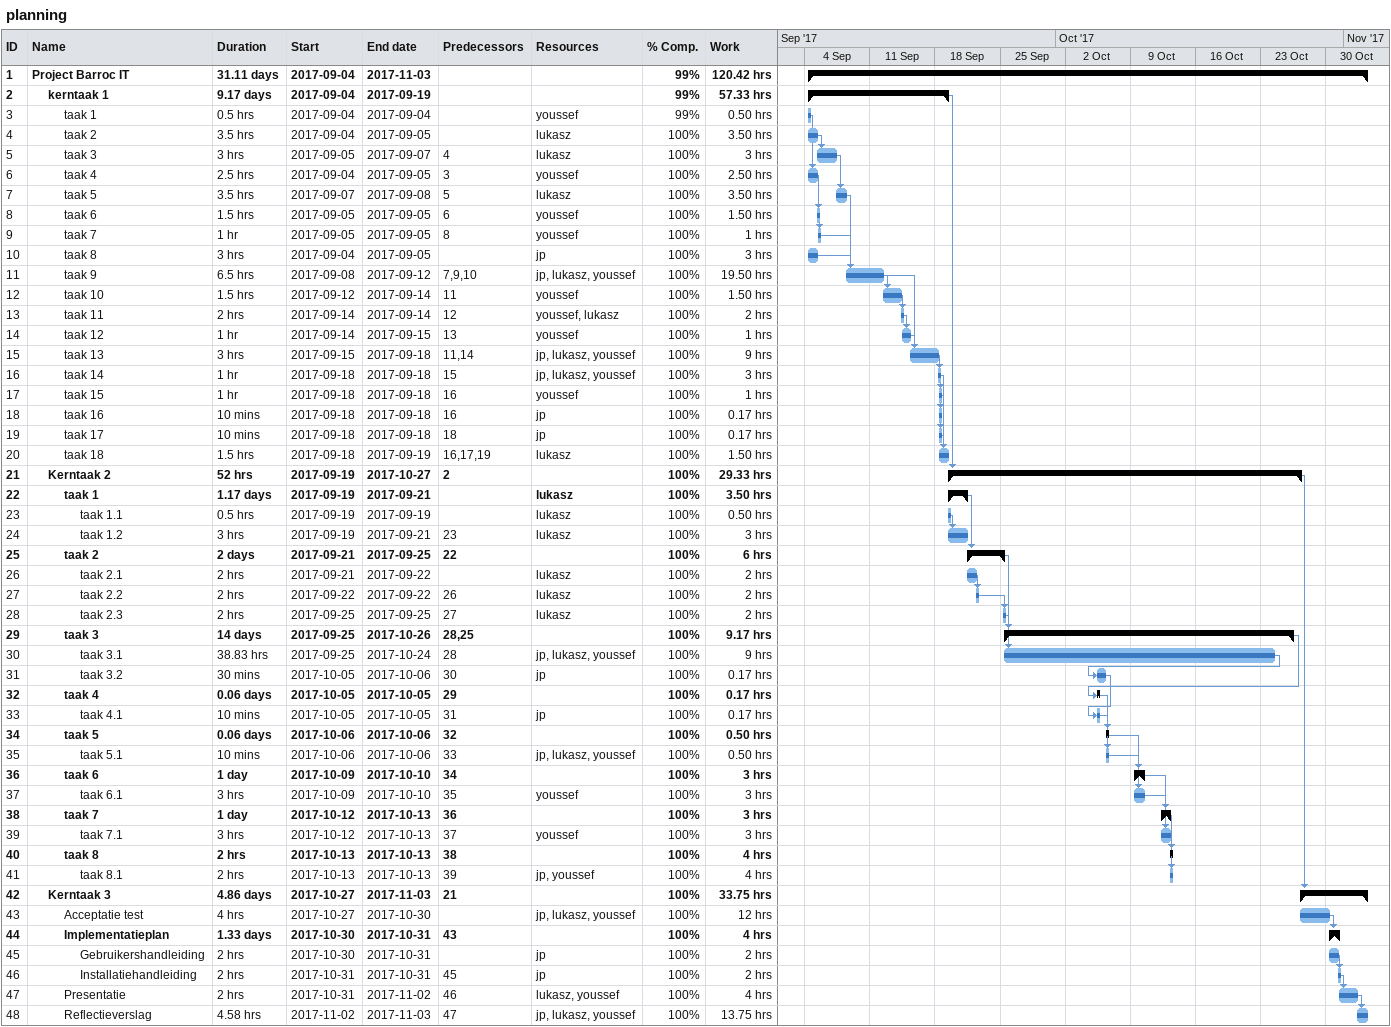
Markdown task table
planning

| ID | Level | Task | Duration | Start | Finish | Predecessors | Resources | % complete | Work (h) |
|---|---|---|---|---|---|---|---|---|---|
| 1 | 1 | **Project Barroc IT** | 31.11d | 2017-09-04 | 2017-11-03 |  |  | 99 | 120.42 |
| 2 | 2 | **kerntaak 1** | 9.17d | 2017-09-04 | 2017-09-19 |  |  | 99 | 57.33 |
| 3 | 3 | taak 1 | 0.5h | 2017-09-04 | 2017-09-04 |  | youssef | 99 | 0.50 |
| 4 | 3 | taak 2 | 3.5h | 2017-09-04 | 2017-09-05 |  | lukasz | 100 | 3.50 |
| 5 | 3 | taak 3 | 3h | 2017-09-05 | 2017-09-07 | 4 | lukasz | 100 | 3 |
| 6 | 3 | taak 4 | 2.5h | 2017-09-04 | 2017-09-05 | 3 | youssef | 100 | 2.50 |
| 7 | 3 | taak 5 | 3.5h | 2017-09-07 | 2017-09-08 | 5 | lukasz | 100 | 3.50 |
| 8 | 3 | taak 6 | 1.5h | 2017-09-05 | 2017-09-05 | 6 | youssef | 100 | 1.50 |
| 9 | 3 | taak 7 | 1h | 2017-09-05 | 2017-09-05 | 8 | youssef | 100 | 1 |
| 10 | 3 | taak 8 | 3h | 2017-09-04 | 2017-09-05 |  | jp | 100 | 3 |
| 11 | 3 | taak 9 | 6.5h | 2017-09-08 | 2017-09-12 | 7, 9, 10 | jp, lukasz, youssef | 100 | 19.50 |
| 12 | 3 | taak 10 | 1.5h | 2017-09-12 | 2017-09-14 | 11 | youssef | 100 | 1.50 |
| 13 | 3 | taak 11 | 2h | 2017-09-14 | 2017-09-14 | 12 | youssef, lukasz | 100 | 2 |
| 14 | 3 | taak 12 | 1h | 2017-09-14 | 2017-09-15 | 13 | youssef | 100 | 1 |
| 15 | 3 | taak 13 | 3h | 2017-09-15 | 2017-09-18 | 11, 14 | jp, lukasz, youssef | 100 | 9 |
| 16 | 3 | taak 14 | 1h | 2017-09-18 | 2017-09-18 | 15 | jp, lukasz, youssef | 100 | 3 |
| 17 | 3 | taak 15 | 1h | 2017-09-18 | 2017-09-18 | 16 | youssef | 100 | 1 |
| 18 | 3 | taak 16 | 10min | 2017-09-18 | 2017-09-18 | 16 | jp | 100 | 0.17 |
| 19 | 3 | taak 17 | 10min | 2017-09-18 | 2017-09-18 | 18 | jp | 100 | 0.17 |
| 20 | 3 | taak 18 | 1.5h | 2017-09-18 | 2017-09-19 | 16, 17, 19 | lukasz | 100 | 1.50 |
| 21 | 2 | **Kerntaak 2** | 52h | 2017-09-19 | 2017-10-27 | 2 |  | 100 | 29.33 |
| 22 | 3 | **taak 1** | 1.17d | 2017-09-19 | 2017-09-21 |  | lukasz | 100 | 3.50 |
| 23 | 4 | taak 1.1 | 0.5h | 2017-09-19 | 2017-09-19 |  | lukasz | 100 | 0.50 |
| 24 | 4 | taak 1.2 | 3h | 2017-09-19 | 2017-09-21 | 23 | lukasz | 100 | 3 |
| 25 | 3 | **taak 2** | 2d | 2017-09-21 | 2017-09-25 | 22 |  | 100 | 6 |
| 26 | 4 | taak 2.1 | 2h | 2017-09-21 | 2017-09-22 |  | lukasz | 100 | 2 |
| 27 | 4 | taak 2.2 | 2h | 2017-09-22 | 2017-09-22 | 26 | lukasz | 100 | 2 |
| 28 | 4 | taak 2.3 | 2h | 2017-09-25 | 2017-09-25 | 27 | lukasz | 100 | 2 |
| 29 | 3 | **taak 3** | 14d | 2017-09-25 | 2017-10-26 | 28, 25 |  | 100 | 9.17 |
| 30 | 4 | taak 3.1 | 38.83h | 2017-09-25 | 2017-10-24 | 28 | jp, lukasz, youssef | 100 | 9 |
| 31 | 4 | taak 3.2 | 30min | 2017-10-05 | 2017-10-06 | 30 | jp | 100 | 0.17 |
| 32 | 3 | **taak 4** | 0.06d | 2017-10-05 | 2017-10-05 | 29 |  | 100 | 0.17 |
| 33 | 4 | taak 4.1 | 10min | 2017-10-05 | 2017-10-05 | 31 | jp | 100 | 0.17 |
| 34 | 3 | **taak 5** | 0.06d | 2017-10-06 | 2017-10-06 | 32 |  | 100 | 0.50 |
| 35 | 4 | taak 5.1 | 10min | 2017-10-06 | 2017-10-06 | 33 | jp, lukasz, youssef | 100 | 0.50 |
| 36 | 3 | **taak 6** | 1d | 2017-10-09 | 2017-10-10 | 34 |  | 100 | 3 |
| 37 | 4 | taak 6.1 | 3h | 2017-10-09 | 2017-10-10 | 35 | youssef | 100 | 3 |
| 38 | 3 | **taak 7** | 1d | 2017-10-12 | 2017-10-13 | 36 |  | 100 | 3 |
| 39 | 4 | taak 7.1 | 3h | 2017-10-12 | 2017-10-13 | 37 | youssef | 100 | 3 |
| 40 | 3 | **taak 8** | 2h | 2017-10-13 | 2017-10-13 | 38 |  | 100 | 4 |
| 41 | 4 | taak 8.1 | 2h | 2017-10-13 | 2017-10-13 | 39 | jp, youssef | 100 | 4 |
| 42 | 2 | **Kerntaak 3** | 4.86d | 2017-10-27 | 2017-11-03 | 21 |  | 100 | 33.75 |
| 43 | 3 | Acceptatie test | 4h | 2017-10-27 | 2017-10-30 |  | jp, lukasz, youssef | 100 | 12 |
| 44 | 3 | **Implementatieplan** | 1.33d | 2017-10-30 | 2017-10-31 | 43 |  | 100 | 4 |
| 45 | 4 | Gebruikershandleiding | 2h | 2017-10-30 | 2017-10-31 |  | jp | 100 | 2 |
| 46 | 4 | Installatiehandleiding | 2h | 2017-10-31 | 2017-10-31 | 45 | jp | 100 | 2 |
| 47 | 3 | Presentatie | 2h | 2017-10-31 | 2017-11-02 | 46 | lukasz, youssef | 100 | 4 |
| 48 | 3 | Reflectieverslag | 4.58h | 2017-11-02 | 2017-11-03 | 47 | jp, lukasz, youssef | 100 | 13.75 |
